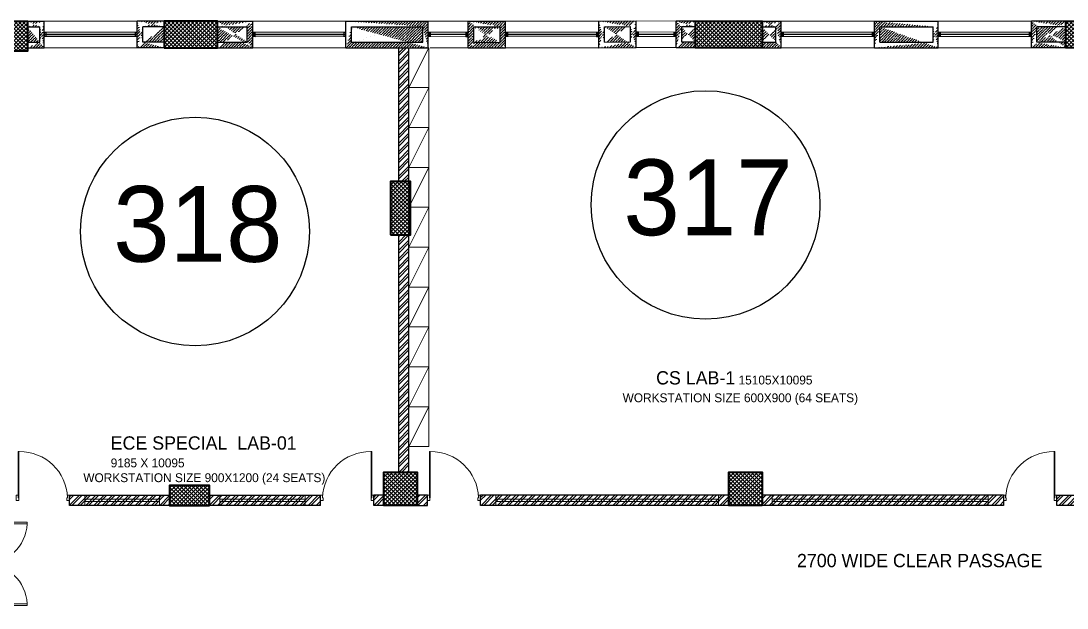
# Model space of a CAD drawing. Header units: millimetres. Extents: x 8275 to 147087, y -297470 to -191881.
# Drawn here: x 25121 to 48699, y -279341 to -266092 of the extents above; entities that cross this region are included whole.
import ezdxf

# ---------------------------------------------------------------- set-up
doc = ezdxf.new("R2010")
doc.units = ezdxf.units.MM
doc.header["$LTSCALE"] = 250
doc.header["$MEASUREMENT"] = 0
for name, color, linetype, lineweight in [('col', 6, 'Continuous', 40), ('door', 35, 'Continuous', 13), ('ele', 51, 'Continuous', 18), ('furniture', 5, 'Continuous', 15), ('hatch', 9, 'Continuous', 0), ('text', 7, 'Continuous', 9), ('wall', 1, 'Continuous', 30), ('win', 4, 'Continuous', 20)]:
    doc.layers.add(name, color=color, linetype=linetype, lineweight=lineweight)
doc.layers.add('FUR', color=140, linetype='Continuous')
doc.styles.get("Standard").update_dxf_attribs({"font": 'GOTHIC.TTF', "height": 100})
pattern_1 = [(45, (-6686.724433918018, -319015.2778811397), (-92.80776503073436, 92.80776503073437), []), (45, (-6624.852590668015, -319015.2778811397), (-92.80776503073436, 92.80776503073437), [])]
pattern_2 = [(45, (-6686.724433918018, -319015.2778811397), (23.20194125768359, 85.07378461150648), [109.375, -21.875, 0, -21.875])]

# ---------------------------------------------------------------- blocks, each defined once
blk = doc.blocks.new('A$C75BC0A19')
at = {"layer": 'hatch'}
h = blk.add_hatch(dxfattribs=at)
h.set_pattern_fill('ANSI37', color=256, scale=500)
h.set_pattern_definition([(45, (2.318993210792542e-07, -0.04759421231574379), (-44.19417382415921, 44.19417382415922), []), (135, (2.318993210792542e-07, -0.04759421231574379), (-44.19417382415922, -44.19417382415921), [])])
h.paths.add_polyline_path([(-113274.630140014, 28603.71899769948), (-114324.6472064941, 28603.70292898434), (-114324.6813413664, 29283.70093272013), (-113274.6642748509, 29283.71700143992)])
h = blk.add_hatch(dxfattribs=at)
h.set_pattern_fill('ANSI37', color=256, scale=500)
h.set_pattern_definition([(45, (0.05837483843788505, -1.157706077312469), (-44.19417382415921, 44.19417382415922), []), (135, (0.05837483843788505, -1.157706077312469), (-44.19417382415922, -44.19417382415921), [])])
h.paths.add_polyline_path([(-108997.4217579369, 29283.87105096924), (-110197.4217571812, 29283.83009055292), (-110197.4012332996, 28682.55085894385), (-108997.4012341029, 28682.5918193902)])
h = blk.add_hatch(dxfattribs=at)
h.set_pattern_fill('ANSI37', color=256, scale=500)
h.set_pattern_definition([(45, (0, 0), (-44.19417382415921, 44.19417382415922), []), (135, (0, 0), (-44.19417382415922, -44.19417382415921), [])])
h.paths.add_polyline_path([(-98222.40073249489, 28683.80072571011), (-96722.40073249489, 28683.80072571011), (-96722.40073249489, 29283.80072571011), (-98222.40073249489, 29283.80072571011)])
h = blk.add_hatch(dxfattribs=at)
h.set_pattern_fill('ANSI37', color=256, scale=500)
h.set_pattern_definition([(45, (-9.066518396139145e-05, -0.05359116493491456), (-44.19417382415921, 44.19417382415922), []), (135, (-9.066518396139145e-05, -0.05359116493491456), (-44.19417382415922, -44.19417382415921), [])])
h.paths.add_polyline_path([(-89877.28337581549, 28683.74713454518), (-88377.28337581549, 28683.74713454518), (-88377.28337581549, 29283.74713454518), (-89877.28337581549, 29283.74713454518)])
h = blk.add_hatch(dxfattribs=at)
h.set_pattern_fill('ANSI37', color=256, scale=500, style=0)
h.set_pattern_definition([(45, (-3136931.023972672, 112322.3043739449), (-44.19417382415921, 44.19417382415922), []), (135, (-3136931.023972672, 112322.3043739449), (-44.19417382415922, -44.19417382415921), [])])
h.paths.add_polyline_path([(-105094.8164028157, 24462.18165535852), (-104644.8164028157, 24462.18165535852), (-104644.8164028157, 25662.18165535852), (-105094.8164028157, 25662.18165535852)])
h = blk.add_hatch(dxfattribs=at)
h.set_pattern_fill('ANSI37', color=256, scale=500, style=0)
h.set_pattern_definition([(45, (-3145679.589665155, 88913.3206636669), (-44.19417382415921, 44.19417382415922), []), (135, (-3145679.589665155, 88913.3206636669), (-44.19417382415922, -44.19417382415921), [])])
h.paths.add_polyline_path([(-104494.8164028157, 18358.78556024548), (-105243.3759768684, 18358.78556024548), (-105243.3759768684, 19108.78556024548), (-104494.8164028157, 19108.78556024548)])
h = blk.add_hatch(dxfattribs=at)
h.set_pattern_fill('ANSI37', color=256, scale=500, style=0)
h.set_pattern_definition([(45, (-3137807.030936655, 88913.3206636669), (-44.19417382415921, 44.19417382415922), []), (135, (-3137807.030936655, 88913.3206636669), (-44.19417382415922, -44.19417382415921), [])])
h.paths.add_polyline_path([(-96722.25767431594, 18358.78556024548), (-97470.81724836864, 18358.78556024548), (-97470.81724836864, 19108.78556024548), (-96722.25767431594, 19108.78556024548)])
h = blk.add_hatch(dxfattribs=at)
h.set_pattern_fill('ANSI37', color=256, scale=500, angle=90, style=0)
h.set_pattern_definition([(135, (-196732.5170466225, -3013477.413529324), (-44.19417382415922, -44.19417382415921), []), (225, (-196732.5170466225, -3013477.413529324), (44.19417382415921, -44.19417382415922), [])])
h.paths.add_polyline_path([(-109172.3943280359, 18358.79404053264), (-109172.3943280359, 18808.79404053264), (-110072.3943280359, 18808.79404053264), (-110072.3943280359, 18358.79404053264)])
at = {"layer": 'col'}
for points, elevation in [([(-114324.6642737337, 29283.70193025039), (-113274.6642746553, 29283.70856451173), (-113274.6301410082, 28603.71899710875), (-114324.6642743652, 28603.70193025039)], -7.511825446568764), ([(-110197.4012768101, 28683.83009203372), (-108997.4012775482, 28683.87105247448), (-108997.4217577726, 29283.87105210777), (-110197.4217570494, 29283.83009169123)], 16013.17751590992), ([(-98222.40073249489, 29283.80072571011), (-96722.40073249489, 29283.80072571011), (-96722.40073249489, 28683.80072571011), (-98222.40073249489, 28683.80072571011)], -7.511825446572402), ([(-89877.28337581549, 29284.03198403359), (-88377.28337581549, 29284.03198403359), (-88377.28337581549, 28684.03198403359), (-89877.28337581549, 28684.03198403359)], 16013.17751590992), ([(-104494.8164028157, 18358.78556024548), (-105243.3759768684, 18358.78556024548), (-105243.3759768684, 19108.78556024548), (-104494.8164028157, 19108.78556024548)], 16884.78621000976)]:
    blk.add_lwpolyline(points, close=True, dxfattribs=dict(at, elevation=elevation))
for points in [[(-105094.8164028157, 24462.18165535852), (-104644.8164028157, 24462.18165535852), (-104644.8164028157, 25662.18165535852), (-105094.8164028157, 25662.18165535852)], [(-96722.25767431594, 18358.78556024548), (-97470.81724836864, 18358.78556024548), (-97470.81724836864, 19108.78556024548), (-96722.25767431594, 19108.78556024548)], [(-109172.3943280359, 18358.79404053264), (-109172.3943280359, 18808.79404053264), (-110072.3943280359, 18808.79404053264), (-110072.3943280359, 18358.79404053264)]]:
    blk.add_lwpolyline(points, close=True, dxfattribs=at)
blk = doc.blocks.new('A$C28F52225')
for points in [[(100.0000000004657, 49.99999999813735), (60, 49.99999999906868), (60.00000001909211, 990), (100.0000000190921, 989.9999999981374)], [(1900, 49.99999999813735), (1940, 49.99999999906868), (1939.999999981374, 990), (1899.999999981374, 989.9999999990687)], [(75, -50.00000000093132), (0, -50), (0, 50), (60, 49.99999999906868), (60.00000000046566, 9.999999999068677), (75, 9.999999999068677)], [(1925, -50.00000000093132), (2000, -50), (2000, 50), (1940, 49.99999999906868), (1939.999999999534, 10), (1924.999999999534, 9.999999999068677)]]:
    blk.add_lwpolyline(points, close=True)
for centre, start, end in [((60, 50.00000002607703), 0, 87.5611453071941), ((1940, 50.00000002607703), 92.43885469280592, 180)]:
    blk.add_arc(centre, 939.9999999998557, start, end)
blk = doc.blocks.new('D1-1000')
for p, q in [((-950.7042253683321, 1.164153e-10), (-1000.000000011641, 1.164153e-10)), ((-1000.000000011641, 1.164153e-10), (-1000.000000012107, -102.0000000030268)), ((-950.7042253678663, -52.70422535983379), (-950.7042253683321, 1.164153e-10)), ((-49.2957746433094, 0), (0, 0)), ((-49.29577464377508, -52.7042253599502), (-49.2957746433094, 0)), ((0, 0), (4.656613e-10, -102.0000000031432)), ((-1000.000000011176, -102.0000000030268), (-962.5352112823165, -102.0000000030268)), ((-962.5352112823165, -52.70422535983379), (-950.7042253678663, -52.70422535983379)), ((-962.5352112823165, -102.0000000030268), (-962.5352112823165, -52.70422535983379)), ((-50.59670324577019, -52.7042253599502), (-50.59670324577019, -923.204246989684)), ((-37.46478872932494, -52.7042253599502), (-49.29577464377508, -52.7042253599502)), ((-37.46478872885929, -923.204246989684), (-37.46478872885929, -52.7042253599502)), ((-37.46478872932494, -102.0000000031432), (-37.46478872932494, -52.7042253599502)), ((-4.656613e-10, -102.0000000031432), (-37.46478872932494, -102.0000000031432)), ((-54.97400808287784, -923.204246989684), (-37.46478872885929, -923.204246989684))]:
    blk.add_line(p, q)
blk.add_ellipse((-39.72230880195275, 2.195898896548897), major_axis=(646.3662074578173, 674.7231903816781), ratio=0.9774352853459952, start_param=2.382767455577225, end_param=3.900417879911388)
blk = doc.blocks.new('storage')
at = {"layer": 'furniture', "linetype": 'ByBlock', "ltscale": 100}
blk.add_line((0, 450), (900, 0), dxfattribs=at)
blk.add_lwpolyline([(0, 0), (900, 0), (900, 450), (0, 450)], close=True, dxfattribs=at)

msp = doc.modelspace()

# ---------------------------------------------------------------- hatches: boundary and pattern name
at = {"layer": 'hatch'}
h = msp.add_hatch(dxfattribs=at)
h.set_pattern_fill('ANSI36', color=256, scale=350, style=0)
h.set_pattern_definition(pattern_2)
edge = h.paths.add_edge_path()
edge.add_line((25271.41631817678, -266223.097807062), (25271.41684532585, -266098.0964082544))
edge.add_line((25271.43347536679, -266572.9824065475), (25271.43785269465, -266697.9810071487))
edge.add_line((25271.41631817678, -266572.754030106), (25545.02491509588, -266572.7878746471))
edge.add_line((25271.42342999624, -266697.7558990616), (25642.74933507945, -266697.7922699495))
edge.add_line((25271.41261712136, -266222.5902115687), (25545.02491509402, -266222.6240561708))
edge.add_line((25271.40551844472, -266097.8193296903), (25642.74933507945, -266097.6284514732))
edge.add_line((25545.02491509588, -266572.7999841616), (25545.02491509402, -266222.6361656854))
edge.add_line((25642.74933508132, -266697.7999841607), (25642.74933507945, -266097.6361656854))
h = msp.add_hatch(dxfattribs=at)
h.set_pattern_fill('ANSI36', color=256, scale=350, style=0)
h.set_pattern_definition(pattern_2)
edge = h.paths.add_edge_path()
edge.add_line((28348.63351201126, -266223.097807062), (28348.63403916033, -266098.0964082544))
edge.add_line((28348.65066920128, -266572.9824065475), (28348.65504652914, -266697.9810071487))
edge.add_line((28348.63351201126, -266572.754030106), (27867.74933507759, -266572.7878746471))
edge.add_line((28348.6264001918, -266697.7558990616), (27742.74933507945, -266697.7922699495))
edge.add_line((28348.63721306669, -266222.5902115687), (27867.74933507945, -266222.6240561708))
edge.add_line((28348.64431174332, -266097.8193296903), (27742.74933507945, -266097.6284514732))
edge.add_line((27867.74933507759, -266572.7999841616), (27867.74933507945, -266222.6361656854))
edge.add_line((27742.74933507759, -266697.7999841607), (27742.74933507945, -266097.6361656854))
h = msp.add_hatch(dxfattribs=at)
h.set_pattern_fill('ANSI36', color=256, scale=350, style=0)
h.set_pattern_definition(pattern_2)
edge = h.paths.add_edge_path()
edge.add_line((29548.60050362209, -266223.0633796336), (29548.60103077115, -266098.061980826))
edge.add_line((29548.6176608121, -266572.9479791191), (29548.62203813996, -266697.9465797204))
edge.add_line((29548.60050362209, -266572.7196026776), (30222.77787337452, -266572.8223020751))
edge.add_line((29548.64803596633, -266097.6508462987), (30347.77787337359, -266097.7116555014))
edge.add_line((29548.60761544155, -266697.7214716332), (30347.77787337359, -266697.8266973778))
edge.add_line((29548.59680256667, -266222.596846528), (30222.77787337266, -266222.711655501))
edge.add_line((30222.77787337406, -266572.834411588), (30222.77787337219, -266222.7116554994))
edge.add_line((30347.77787337499, -266697.8344115883), (30347.77787337312, -266097.7116555006))
h = msp.add_hatch(dxfattribs=at)
h.set_pattern_fill('ANSI36', color=256, scale=350, style=0)
h.set_pattern_definition(pattern_2)
edge = h.paths.add_edge_path()
edge.add_line((34176.41056616651, -266572.9201700686), (34176.41056616465, -266222.7285598501))
edge.add_line((34301.41056616651, -266697.9201700677), (34301.41056616278, -266097.79741398))
edge.add_line((32572.20245674625, -266572.8344115893), (32572.20245674625, -266222.7116555004))
edge.add_line((32447.20245674625, -266697.8344115891), (32447.20245674625, -266097.7116555005))
edge.add_line((32572.20245674625, -266572.8344115893), (34176.41056616651, -266572.9201700686))
edge.add_line((32447.20245674625, -266697.834411589), (34301.4139795308, -266697.5801611362))
edge.add_line((32572.20245674625, -266222.7116555004), (34176.41056616465, -266222.79741398))
edge.add_line((32447.20245674625, -266097.7116555004), (34301.41056616465, -266097.8018092824))
h = msp.add_hatch(dxfattribs=at)
h.set_pattern_fill('ANSI36', color=256, scale=350, style=0)
h.set_pattern_definition(pattern_2)
edge = h.paths.add_edge_path()
edge.add_line((36044.28177379677, -266697.5906673617), (36044.28177379305, -266097.4679112741))
edge.add_line((35328.47824672284, -266577.9995303975), (35919.28177379491, -266572.5906673627))
edge.add_line((35328.47824672284, -266577.9995303975), (35328.47824672284, -266227.807920179))
edge.add_line((35919.28177379491, -266572.5906673627), (35919.28177379491, -266222.3990571442))
edge.add_line((35203.47824672284, -266702.9306762676), (36044.28177379491, -266697.5262085352))
edge.add_line((35328.47824672284, -266227.807920179), (35919.28177379491, -266222.3990571442))
edge.add_line((35201.41056616278, -266097.7974139744), (36044.28177379491, -266097.4034524466))
edge.add_line((35201.41056616651, -266697.9201700621), (35201.41056616278, -266097.7974139744))
h = msp.add_hatch(dxfattribs=at)
h.set_pattern_fill('ANSI36', color=256, scale=350, style=0)
h.set_pattern_definition(pattern_2)
edge = h.paths.add_edge_path()
edge.add_line((38861.59404053213, -266567.2508020574), (38861.59404053213, -266217.059191839))
edge.add_line((38986.59404053213, -266692.2508020565), (38986.59404053027, -266092.1280459688))
edge.add_line((38270.79051346006, -266572.5908109626), (38270.79051346006, -266222.4680548738))
edge.add_line((38145.79051346006, -266697.5908109624), (38145.79051346006, -266097.4680548738))
edge.add_line((38270.79051346006, -266572.5908109626), (38861.59404053213, -266567.1819479276))
edge.add_line((38145.79051346006, -266697.5908109624), (38986.59404053213, -266692.18634323))
edge.add_line((38270.79051346006, -266222.4680548738), (38861.59404053213, -266217.059191839))
edge.add_line((38145.79051346006, -266097.4680548738), (38986.59404053213, -266092.0635871413))
h = msp.add_hatch(dxfattribs=at)
h.set_pattern_fill('ANSI36', color=256, scale=350, style=0)
h.set_pattern_definition(pattern_2)
edge = h.paths.add_edge_path()
edge.add_line((40323.64858038584, -266223.4550426053), (40323.6491075349, -266098.4536437977))
edge.add_line((40323.66573757585, -266573.3396420908), (40323.67011490371, -266698.3382426921))
edge.add_line((40013.83391542966, -266572.7457122111), (40013.83391542966, -266222.4331697907))
edge.add_line((39888.83391542779, -266697.7457122102), (39888.83391542966, -266097.4331697907))
edge.add_line((40323.64858038584, -266573.1112656493), (40013.83391542966, -266572.7457122111))
edge.add_line((40323.64910753863, -266698.1098668417), (39888.83391542966, -266697.7457122111))
edge.add_line((40323.64858038584, -266222.7987232289), (40013.83391542966, -266222.4331697907))
edge.add_line((40323.6491075349, -266097.7973244212), (39888.83391542966, -266097.4331697907))
h = msp.add_hatch(dxfattribs=at)
h.set_pattern_fill('ANSI36', color=256, scale=350, style=0)
h.set_pattern_definition(pattern_2)
edge = h.paths.add_edge_path()
edge.add_line((41823.68954082252, -266223.4550426053), (41823.69006797159, -266098.4536437977))
edge.add_line((41823.70669801254, -266573.3396420908), (41823.7110753404, -266698.3382426921))
edge.add_line((42133.50420577871, -266572.7457122111), (42133.50420577871, -266222.4331697907))
edge.add_line((42258.50420578057, -266697.7457122102), (42258.50420577871, -266097.4331697907))
edge.add_line((41823.68954082252, -266573.1112656493), (42133.50420577871, -266572.7457122111))
edge.add_line((41823.68901366973, -266698.1098668417), (42258.50420577871, -266697.7457122111))
edge.add_line((41823.68954082252, -266222.7987232289), (42133.50420577871, -266222.4331697907))
edge.add_line((41823.68901367346, -266097.7973244212), (42258.50420577871, -266097.4331697907))
h = msp.add_hatch(dxfattribs=at)
h.set_pattern_fill('ANSI36', color=256, scale=350, style=0)
h.set_pattern_definition(pattern_2)
edge = h.paths.add_edge_path()
edge.add_line((44481.25531798834, -266573.0759770996), (44481.25531798834, -266222.6989758514))
edge.add_line((44356.25531798834, -266697.7740845055), (44356.25531798834, -266097.6989758514))
edge.add_line((44481.25531798834, -266573.0759770996), (45678.35917956615, -266573.0928814413))
edge.add_line((44356.25531798834, -266697.7740845055), (45795.98623864166, -266697.8024567999))
edge.add_line((44481.25531798834, -266222.7634346791), (45678.35917956429, -266222.7803390209))
edge.add_line((44356.25531798834, -266097.7634346789), (45795.98623864166, -266097.7634346789))
edge.add_line((45678.35917956429, -266573.1049909559), (45678.35917956242, -266222.7924485352))
edge.add_line((45795.98623864213, -266697.8024567999), (45795.9862386412, -266097.7889487985))
h = msp.add_hatch(dxfattribs=at)
h.set_pattern_fill('ANSI36', color=256, scale=350, style=0)
h.set_pattern_definition(pattern_2)
edge = h.paths.add_edge_path()
edge.add_line((48668.78598079877, -266223.1476325635), (48668.78650794784, -266098.1462337559))
edge.add_line((48668.80313798878, -266573.032232049), (48668.80751531664, -266698.0308326503))
edge.add_line((48018.85637934553, -266572.7457122111), (48018.85637934553, -266222.4331697907))
edge.add_line((48668.78598079877, -266572.8038556075), (48018.85637934553, -266572.7457122111))
edge.add_line((48668.78598079877, -266222.4913131871), (48018.85637934553, -266222.4331697907))
edge.add_line((47893.85637934553, -266697.7457122102), (47893.85637934739, -266097.4331697907))
edge.add_line((48668.7865079497, -266697.8024567999), (47893.85637934739, -266697.7457122111))
edge.add_line((48668.78650794784, -266097.4899143794), (47893.85637934739, -266097.4331697907))
h = msp.add_hatch(dxfattribs=at)
h.set_pattern_fill('ANSI32', color=256, scale=350, style=0)
h.set_pattern_definition(pattern_1)
h.paths.add_polyline_path([(33636.41056616185, -269719.3402430479), (33866.41056616232, -269719.3402430479), (33866.41056616278, -266697.7740845055), (33636.41056616185, -266697.7740845055)])
h = msp.add_hatch(dxfattribs=at)
h.set_pattern_fill('ANSI32', color=256, scale=350, style=0)
h.set_pattern_definition(pattern_1)
h.paths.add_polyline_path([(33866.41056616139, -270919.3402430479), (33636.41056616092, -270919.3402430479), (33636.41056616185, -276272.7899284194), (33866.41056616185, -276272.7899284194)])
h = msp.add_hatch(dxfattribs=at)
h.set_pattern_fill('ANSI32', color=256, scale=350, style=0)
h.set_pattern_definition(pattern_1)
h.paths.add_polyline_path([(26216.4110938455, -276792.7814481303), (26216.41109384689, -277022.7810999591), (28622.58086538455, -277022.7810999582), (28622.58086538455, -277022.7278578738), (28473.67546570254, -277022.7278578738), (28473.67546570254, -276792.7814481295)])
h = msp.add_hatch(dxfattribs=at)
h.set_pattern_fill('ANSI32', color=256, scale=350, style=0)
h.set_pattern_definition(pattern_1)
h.paths.add_polyline_path([(31872.69381686905, -277022.7814481304), (31872.69381687092, -276792.7814481304), (29372.58086601598, -276792.7814481304), (29372.58086601598, -277022.7814481304)])
h = msp.add_hatch(dxfattribs=at)
h.set_pattern_fill('ANSI32', color=256, scale=350, style=0)
h.set_pattern_definition(pattern_1)
h.paths.add_polyline_path([(33072.69381686952, -276792.7772089166), (33302.69381687045, -276792.7814490472), (33302.69381687045, -277022.7899293324), (33072.69381686952, -277022.7856892019)])
h = msp.add_hatch(dxfattribs=at)
h.set_pattern_fill('ANSI32', color=256, scale=350, style=0)
h.set_pattern_definition(pattern_1)
h.paths.add_polyline_path([(34051.25339092314, -277022.7899293324), (34281.25339094177, -277022.7899293305), (34281.25339094177, -276792.7814490462), (34051.25339092314, -276792.7814490481)])
h = msp.add_hatch(dxfattribs=at)
h.set_pattern_fill('ANSI32', color=256, scale=350, style=0)
h.set_pattern_definition(pattern_1)
h.paths.add_polyline_path([(41267.60860069795, -277022.7363381609), (41075.25254537025, -277022.7363381609), (41075.25254537025, -276792.7814481294), (35481.25339093991, -276792.7814481294), (35481.25339094084, -277022.7811002451), (41267.60860069748, -277022.7811002451)])
h = msp.add_hatch(dxfattribs=at)
h.set_pattern_fill('ANSI32', color=256, scale=350, style=0)
h.set_pattern_definition(pattern_1)
h.paths.add_polyline_path([(41823.81211942248, -276792.7814481294), (41823.81211942341, -277022.783349418), (47268.99733791128, -277022.783349418), (47268.99733791128, -276792.7814481294)])
h.paths.add_polyline_path([(41823.81211942341, -277022.783349418), (41823.81211942341, -277022.7363381609), (41523.69444262609, -277022.7363380563), (41523.69444262562, -277022.783349418)])
at = {"layer": 'hatch', "linetype": 'ByBlock', "ltscale": 100}
h = msp.add_hatch(dxfattribs=at)
h.set_pattern_fill('ANSI32', color=256, scale=350, style=0)
h.set_pattern_definition([(45, (335817.0448665004, -553990.7671848835), (-92.80776503073436, 92.80776503073437), []), (45, (335878.9167097504, -553990.7671848835), (-92.80776503073436, 92.80776503073437), [])])
h.paths.add_polyline_path([(48468.99733791128, -276792.7814481294), (48970.25254537165, -276792.7814481294), (48970.25254537165, -277022.7363381609), (48468.99733791128, -277022.7363381609)])

# ---------------------------------------------------------------- linework, layer by layer
at = {"layer": 'ele'}
for p, q in [((25642.74933507945, -266097.6284514732, -11300.6378476528), (27742.74933507945, -266097.6361656854, -11300.6378476528)), ((30347.81829389837, -266097.7560720433, -11300.6378476528), (32447.20245674625, -266097.732955165, -11300.6378476528)), ((35201.41056616278, -266097.7974139744, -11300.6378476528), (34301.41056616278, -266097.4787047122, -11300.6378476528)), ((38145.7905134582, -266097.8080638062, -11300.6378476528), (36044.28177379305, -266097.4679112741, -11300.6378476528)), ((38986.59404053213, -266092.063587136, -11300.6378476528), (40323.67247397499, -266097.4893545195, -11300.6378476528)), ((42258.50420578057, -266097.7747638678, -11300.6378476528), (44356.25531798834, -266097.6989758514, -11300.6378476528)), ((45795.98623864166, -266097.7634346789, -11300.6378476528), (47893.89073246578, -266097.7744334823, -11300.6378476528)), ((27742.74933507945, -266697.7922699495, -11300.6378476528), (25642.74933508132, -266697.7999841607, -11300.6378476528)), ((30347.77787337545, -266697.834411589, -11300.6378476528), (32447.20245674625, -266697.834411589, -11300.6378476528)), ((35203.47824672284, -266702.9306762676, -11300.6378476528), (34347.33078917116, -266697.5738649993, -11300.6378476528)), ((36044.28177379677, -266697.5906673617, -11300.6378476528), (38145.79051346006, -266697.5908109624, -11300.6378476528)), ((38986.59404053213, -266692.18634323, -11300.6378476528), (39888.83391542733, -266692.18634323, -11300.6378476528)), ((42258.50420577871, -266697.7457122111, -11300.6378476528), (44356.25531798834, -266697.7740845055, -11300.6378476528)), ((47893.85637934553, -266697.7457122102, -11300.6378476528), (45795.9862386426, -266697.7457122135, -11300.6378476528)), ((26561.41109384736, -277022.7835575633, -11300.6378476528), (26561.4110938455, -276792.7814490444, -11300.6378476528)), ((28243.67546570301, -277022.7814481294, -11300.6378476528), (28243.67546570301, -276797.7278578738, -11300.6378476528)), ((29603.67546570208, -277022.7814481294, -11300.6378476528), (29603.67546570208, -276792.7816853001, -11300.6378476528)), ((31527.69381686859, -277022.7835575633, -11300.6378476528), (31527.69381687045, -276792.7814490444, -11300.6378476528)), ((35826.2533909413, -277022.7814490406, -11300.6378476528), (35826.25339093944, -276792.7814490444, -11300.6378476528)), ((40845.25254537025, -277022.7363381609, -11300.6378476528), (40845.25254537025, -276792.738192917, -11300.6378476528)), ((42053.81211942295, -277022.7814481294, -11300.6378476528), (42053.81211942248, -276792.7814481294, -11300.6378476528)), ((46923.99733791128, -276792.783349418, -11300.6378476528), (46923.99733791128, -277022.783349418, -11300.6378476528)), ((26561.4110938455, -276882.7814489055, -11300.6378476528), (28243.67546570301, -276882.7814482236, -11300.6378476528)), ((28243.67546570254, -276932.7814482227, -11300.6378476528), (26561.41109384596, -276932.7814489045, -11300.6378476528)), ((29603.67546570208, -276882.7816853001, -11300.6378476528), (31527.69381686999, -276882.7832664772, -11300.6378476528)), ((31527.69381686999, -276932.783266477, -11300.6378476528), (29603.67546570161, -276932.7816852992, -11300.6378476528)), ((40845.25254537025, -276882.7381929199, -11300.6378476528), (35826.25339094037, -276882.778666916, -11300.6378476528)), ((40845.25254537025, -276932.7381929141, -11300.6378476528), (35826.25339094084, -276932.7786669101, -11300.6378476528)), ((46923.99733791128, -276882.7814481294, -11300.6378476528), (42053.81211942295, -276882.7814481294, -11300.6378476528)), ((46923.99733791128, -276932.7814481294, -11300.6378476528), (42053.81211942295, -276932.7814481294, -11300.6378476528))]:
    msp.add_line(p, q, dxfattribs=at)
at = {"layer": 'FUR', "linetype": 'ByBlock', "ltscale": 100}
for centre in [(40551.84497146087, -270245.0515731081, 122661.2263082968), (29045.95037281339, -270844.5436378764, 122661.2263082968)]:
    msp.add_circle(centre, 2578.425584394703, dxfattribs=at)
at = {"layer": 'wall'}
for p, q in [((25271.40551844472, -266097.8193296903, -11300.6378476528), (25642.74933507945, -266097.6284514732, -11300.6378476528)), ((25642.74933508132, -266697.7999841607, -11300.6378476528), (25642.74933507945, -266097.6361656854, -11300.6378476528)), ((28348.64431174332, -266097.8193296903, -11300.6378476528), (27742.74933507945, -266097.6284514732, -11300.6378476528)), ((27742.74933507759, -266697.7999841607, -11300.6378476528), (27742.74933507945, -266097.6361656854, -11300.6378476528)), ((29548.64803596633, -266097.6508462987, -11300.6378476528), (30347.81829389837, -266097.7560720433, -11300.6378476528)), ((30347.77787337545, -266697.834411589, -11300.6378476528), (30347.77787337359, -266097.7116555013, -11300.6378476528)), ((32447.20245674625, -266097.7116555004, -11300.6378476528), (34301.41056616465, -266097.8018092824, -11300.6378476528)), ((32447.20245674625, -266697.834411589, -11300.6378476528), (32447.20245674625, -266097.7116555004, -11300.6378476528)), ((34301.41056616651, -266697.9201700677, -11300.6378476528), (34301.41056616278, -266097.79741398, -11300.6378476528)), ((35201.41056616278, -266097.7974139744, -11300.6378476528), (36044.28177379491, -266097.4034524466, -11300.6378476528)), ((35201.41056616651, -266697.9201700621, -11300.6378476528), (35201.41056616278, -266097.7974139744, -11300.6378476528)), ((36044.28177379677, -266697.5906673617, -11300.6378476528), (36044.28177379305, -266097.4679112741, -11300.6378476528)), ((38145.79051346006, -266097.4680548738, -11300.6378476528), (38986.59404053213, -266092.0635871413, -11300.6378476528)), ((38145.79051346006, -266697.5908109624, -11300.6378476528), (38145.79051346006, -266097.4680548738, -11300.6378476528)), ((38986.59404053213, -266692.2508020565, -11300.6378476528), (38986.59404053027, -266092.1280459688, -11300.6378476528)), ((40323.6491075349, -266097.7973244212, -11300.6378476528), (39888.83391542966, -266097.4331697907, -11300.6378476528)), ((39888.83391542779, -266697.7457122102, -11300.6378476528), (39888.83391542966, -266097.4331697907, -11300.6378476528)), ((41823.68901367346, -266097.7973244212, -11300.6378476528), (42258.50420577871, -266097.4331697907, -11300.6378476528)), ((42258.50420578057, -266697.7457122102, -11300.6378476528), (42258.50420577871, -266097.4331697907, -11300.6378476528)), ((44356.25531798834, -266697.7740845055, -11300.6378476528), (44356.25531798834, -266097.6989758514, -11300.6378476528)), ((44356.25531798834, -266097.7634346789, -11300.6378476528), (45795.98623864166, -266097.7634346789, -11300.6378476528)), ((45795.98623864213, -266697.8024567999, -11300.6378476528), (45795.9862386412, -266097.7889487984, -11300.6378476528)), ((48668.78650794784, -266097.4899143794, -11300.6378476528), (47893.85637934739, -266097.4331697907, -11300.6378476528)), ((47893.85637934553, -266697.7457122102, -11300.6378476528), (47893.85637934739, -266097.4331697907, -11300.6378476528)), ((25271.41261712136, -266222.5902115687, -11300.6378476528), (25545.02491509402, -266222.6240561708, -11300.6378476528)), ((25545.02491509588, -266572.7999841616, -11300.6378476528), (25545.02491509402, -266222.6361656854, -11300.6378476528)), ((28348.63721306669, -266222.5902115687, -11300.6378476528), (27867.74933507945, -266222.6240561708, -11300.6378476528)), ((27867.74933507759, -266572.7999841616, -11300.6378476528), (27867.74933507945, -266222.6361656854, -11300.6378476528)), ((29548.59680256667, -266222.596846528, -11300.6378476528), (30222.77787337266, -266222.6995459865, -11300.6378476528)), ((30222.77787337452, -266572.8344115897, -11300.6378476528), (30222.77787337266, -266222.711655501, -11300.6378476528)), ((32572.20245674625, -266222.7116555004, -11300.6378476528), (34176.41056616465, -266222.79741398, -11300.6378476528)), ((32572.20245674625, -266572.8344115893, -11300.6378476528), (32572.20245674625, -266222.7116555004, -11300.6378476528)), ((34176.41056616651, -266572.9201700686, -11300.6378476528), (34176.41056616465, -266222.7285598501, -11300.6378476528)), ((35328.47824672284, -266227.807920179, -11300.6378476528), (35919.28177379491, -266222.3990571442, -11300.6378476528)), ((35328.47824672284, -266577.9995303975, -11300.6378476528), (35328.47824672284, -266227.807920179, -11300.6378476528)), ((35919.28177379491, -266572.5906673627, -11300.6378476528), (35919.28177379491, -266222.3990571442, -11300.6378476528)), ((38270.79051346006, -266222.4680548738, -11300.6378476528), (38861.59404053213, -266217.059191839, -11300.6378476528)), ((38270.79051346006, -266572.5908109626, -11300.6378476528), (38270.79051346006, -266222.4680548738, -11300.6378476528)), ((38861.59404053213, -266567.2508020574, -11300.6378476528), (38861.59404053213, -266217.059191839, -11300.6378476528)), ((40323.64858038584, -266222.7987232289, -11300.6378476528), (40013.83391542966, -266222.4331697907, -11300.6378476528)), ((40013.83391542966, -266572.7457122111, -11300.6378476528), (40013.83391542966, -266222.4331697907, -11300.6378476528)), ((41823.68954082252, -266222.7987232289, -11300.6378476528), (42133.50420577871, -266222.4331697907, -11300.6378476528)), ((42133.50420577871, -266572.7457122111, -11300.6378476528), (42133.50420577871, -266222.4331697907, -11300.6378476528)), ((44481.25531798834, -266573.0759770996, -11300.6378476528), (44481.25531798834, -266222.6989758514, -11300.6378476528)), ((44481.25531798834, -266222.7634346791, -11300.6378476528), (45678.35917956429, -266222.7803390209, -11300.6378476528)), ((45678.35917956429, -266573.1049909559, -11300.6378476528), (45678.35917956242, -266222.7924485352, -11300.6378476528)), ((48668.78598079877, -266222.4913131871, -11300.6378476528), (48018.85637934553, -266222.4331697907, -11300.6378476528)), ((48018.85637934553, -266572.7457122111, -11300.6378476528), (48018.85637934553, -266222.4331697907, -11300.6378476528)), ((25271.41631817678, -266572.754030106, -11300.6378476528), (25545.02491509588, -266572.7878746471, -11300.6378476528)), ((28348.63351201126, -266572.754030106, -11300.6378476528), (27867.74933507759, -266572.7878746471, -11300.6378476528)), ((29548.60050362209, -266572.7196026776, -11300.6378476528), (30222.77787337452, -266572.8223020751, -11300.6378476528)), ((32572.20245674625, -266572.8344115893, -11300.6378476528), (34176.41056616651, -266572.9201700686, -11300.6378476528)), ((35328.47824672284, -266577.9995303975, -11300.6378476528), (35919.28177379491, -266572.5906673627, -11300.6378476528)), ((38270.79051346006, -266572.5908109626, -11300.6378476528), (38861.59404053213, -266567.1819479276, -11300.6378476528)), ((40323.64858038584, -266573.1112656493, -11300.6378476528), (40013.83391542966, -266572.7457122111, -11300.6378476528)), ((41823.68954082252, -266573.1112656493, -11300.6378476528), (42133.50420577871, -266572.7457122111, -11300.6378476528)), ((44481.25531798834, -266573.0759770996, -11300.6378476528), (45678.35917956615, -266573.0928814413, -11300.6378476528)), ((48668.78598079877, -266572.8038556075, -11300.6378476528), (48018.85637934553, -266572.7457122111, -11300.6378476528)), ((25271.42342999624, -266697.7558990616, -11300.6378476528), (25642.74933507945, -266697.7922699495, -11300.6378476528)), ((28348.6264001918, -266697.7558990616, -11300.6378476528), (27742.74933507945, -266697.7922699495, -11300.6378476528)), ((29548.60761544155, -266697.7214716332, -11300.6378476528), (30347.77787337359, -266697.8266973778, -11300.6378476528)), ((32447.20245674625, -266697.834411589, -11300.6378476528), (34301.4139795308, -266697.5801611362, -11300.6378476528)), ((33636.41056616185, -269719.3402430479, -11300.6378476528), (33636.41056616185, -266698.0250363032, -11300.6378476528)), ((33866.41056616185, -269719.3358018071, -11300.6378476528), (33866.41056616278, -266698.0250363032, -11300.6378476528)), ((35203.47824672284, -266702.9306762676, -11300.6378476528), (36044.28177379491, -266697.5262085352, -11300.6378476528)), ((38145.79051346006, -266697.5908109624, -11300.6378476528), (38986.59404053213, -266692.18634323, -11300.6378476528)), ((40323.64910753863, -266698.1098668417, -11300.6378476528), (39888.83391542966, -266697.7457122111, -11300.6378476528)), ((41823.68901366973, -266698.1098668417, -11300.6378476528), (42258.50420577871, -266697.7457122111, -11300.6378476528)), ((44356.25531798834, -266697.7740845055, -11300.6378476528), (45795.98623864166, -266697.8024567999, -11300.6378476528)), ((48668.7865079497, -266697.8024567999, -11300.6378476528), (47893.85637934739, -266697.7457122111, -11300.6378476528)), ((33636.41056616371, -276272.7899284194, -11300.6378476528), (33636.41056616185, -270919.3402430479, -11300.6378476528)), ((33866.41056616185, -276272.7899284194, -11300.6378476528), (33866.41056616185, -270919.3402430479, -11300.6378476528)), ((26216.41109384457, -276792.7814490453, -11300.6378476528), (28473.67546570301, -276792.7814481304, -11300.6378476528)), ((26216.41109384736, -277022.7835575661, -11300.6378476528), (26216.4110938455, -276792.7814490472, -11300.6378476528)), ((29372.58086601598, -276792.7814481304, -11300.6378476528), (31872.69381686859, -276792.7835575661, -11300.6378476528)), ((31872.69381686859, -277022.7835575661, -11300.6378476528), (31872.69381687045, -276792.7814490472, -11300.6378476528)), ((33302.69381687045, -276792.7814490472, -11300.6378476528), (33072.69381687045, -276792.7814490472, -11300.6378476528)), ((33072.69381686859, -277022.7814490593, -11300.6378476528), (33072.69381687045, -276792.7814490593, -11300.6378476528)), ((34281.2533909413, -276792.7814490481, -11300.6378476528), (34051.25339092314, -276792.7814490472, -11300.6378476528)), ((34281.2533909413, -277022.7814490434, -11300.6378476528), (34281.25339094317, -276792.7814490472, -11300.6378476528)), ((41075.25254537025, -276792.7363381609, -11300.6378476528), (35481.25339093944, -276792.7814490472, -11300.6378476528)), ((35481.2533909413, -277022.7814490434, -11300.6378476528), (35481.25339093944, -276792.7814490472, -11300.6378476528)), ((47268.99733791128, -276792.7814481294, -11300.6378476528), (41823.81211942295, -276792.7814481294, -11300.6378476528)), ((47268.99733791128, -276792.783349418, -11300.6378476528), (47268.99733791128, -277022.783349418, -11300.6378476528)), ((28473.67546570301, -277022.7814481294, -11300.6378476528), (26216.41109384457, -277022.7814490444, -11300.6378476528)), ((31872.69381686859, -277022.7835575661, -11300.6378476528), (29372.58086601598, -277022.7814481294, -11300.6378476528)), ((33302.69381687045, -277022.7814490593, -11300.6378476528), (33072.69381686859, -277022.7814490593, -11300.6378476528)), ((34051.25339092314, -277022.7814490434, -11300.6378476528), (34281.25339093944, -277022.7814490434, -11300.6378476528)), ((41075.25254537025, -277022.7363381609, -11300.6378476528), (35481.25339093944, -277022.7814490472, -11300.6378476528)), ((47268.99733791128, -277022.7814481294, -11300.6378476528), (41823.81211942295, -277022.7814481294, -11300.6378476528))]:
    msp.add_line(p, q, dxfattribs=at)
at = {"layer": 'wall', "elevation": -11300.6378476528}
msp.add_lwpolyline([(48468.99733791128, -276792.7814481294), (48970.25254537165, -276792.7814481294), (48970.25254537165, -277022.7363381609), (48468.99733791128, -277022.7363381609)], close=True, dxfattribs=at)
at = {"layer": 'win'}
for p, q in [((25647.74933507852, -266442.7470887987, -11300.6378476528), (25687.74933507852, -266352.7470887987, -11300.6378476528)), ((25647.74933507852, -266352.7470887987, -11300.6378476528), (25687.74933507852, -266442.7470887987, -11300.6378476528)), ((27742.74933507666, -266347.718074923, -11300.6378476528), (25692.74933507852, -266347.718074923, -11300.6378476528)), ((27692.74933507852, -266392.718074923, -11300.6378476528), (25692.74933507852, -266392.718074923, -11300.6378476528)), ((25692.74933507852, -266402.7470887987, -11300.6378476528), (27692.74933507852, -266402.7470887987, -11300.6378476528)), ((27697.74933507852, -266442.718074923, -11300.6378476528), (27737.74933507852, -266352.718074923, -11300.6378476528)), ((27697.74933507852, -266352.718074923, -11300.6378476528), (27737.74933507852, -266442.718074923, -11300.6378476528)), ((30392.77787337918, -266442.765319333, -11300.6378476528), (30352.77787337918, -266352.765319333, -11300.6378476528)), ((30392.77787337918, -266352.765319333, -11300.6378476528), (30352.77787337918, -266442.765319333, -11300.6378476528)), ((32397.19904338196, -266347.765319333, -11300.6378476528), (30397.81829390395, -266347.7884362112, -11300.6378476528)), ((32397.19904338196, -266392.765319333, -11300.6378476528), (30397.81829390395, -266392.7884362112, -11300.6378476528)), ((30397.81829390395, -266402.8174500869, -11300.6378476528), (32397.19904338196, -266402.7943332089, -11300.6378476528)), ((32402.19904338196, -266442.765319333, -11300.6378476528), (32442.19904338196, -266352.765319333, -11300.6378476528)), ((32402.19904338196, -266352.765319333, -11300.6378476528), (32442.19904338196, -266442.765319333, -11300.6378476528)), ((34346.41397953453, -266442.5110688802, -11300.6378476528), (34306.41397953453, -266352.5110688802, -11300.6378476528)), ((34346.41397953453, -266352.5110688802, -11300.6378476528), (34306.41397953453, -266442.5110688802, -11300.6378476528)), ((34351.41397953453, -266347.5110688802, -11300.6378476528), (35151.41056616465, -266347.8297781424, -11300.6378476528)), ((34351.41397953453, -266392.5110688802, -11300.6378476528), (35151.41056616465, -266392.8297781424, -11300.6378476528)), ((35151.41056616465, -266402.8587920183, -11300.6378476528), (34351.41397953453, -266402.5400827561, -11300.6378476528)), ((35196.41056616465, -266442.8587920183, -11300.6378476528), (35156.41056616465, -266352.8587920183, -11300.6378476528)), ((35196.41056616465, -266352.8587920183, -11300.6378476528), (35156.41056616465, -266442.8587920183, -11300.6378476528)), ((36089.28177379398, -266442.6460419765, -11300.6378476528), (36049.28177379398, -266352.6460419765, -11300.6378476528)), ((36089.28177379398, -266352.6460419765, -11300.6378476528), (36049.28177379398, -266442.6460419765, -11300.6378476528)), ((36088.55063855974, -266347.6810706867, -11300.6378476528), (38095.79051345726, -266347.9997799675, -11300.6378476528)), ((36094.28177379398, -266392.6819806756, -11300.6378476528), (38095.79051345726, -266392.9997799675, -11300.6378476528)), ((38095.79051345726, -266403.0287938434, -11300.6378476528), (36094.28177379398, -266402.7109945512, -11300.6378476528)), ((38140.79051345726, -266442.9643350159, -11300.6378476528), (38100.79051345726, -266352.9643350159, -11300.6378476528)), ((38140.79051345726, -266352.9643350159, -11300.6378476528), (38100.79051345726, -266442.9643350159, -11300.6378476528)), ((39031.5940405312, -266437.3061766712, -11300.6378476528), (38991.5940405312, -266347.3061766712, -11300.6378476528)), ((39031.5940405312, -266347.3061766712, -11300.6378476528), (38991.5940405312, -266437.3061766712, -11300.6378476528)), ((39036.5940405312, -266342.3061766712, -11300.6378476528), (39838.83391542872, -266347.624885952, -11300.6378476528)), ((39036.5940405312, -266387.3061766712, -11300.6378476528), (39838.83391542872, -266392.624885952, -11300.6378476528)), ((39838.83391542872, -266402.6538998279, -11300.6378476528), (39036.5940405312, -266397.3351905469, -11300.6378476528)), ((39883.83391542872, -266442.5894410004, -11300.6378476528), (39843.83391542872, -266352.5894410004, -11300.6378476528)), ((39883.83391542872, -266352.5894410004, -11300.6378476528), (39843.83391542872, -266442.5894410004, -11300.6378476528)), ((42263.5042057815, -266442.5894410004, -11300.6378476528), (42303.5042057815, -266352.5894410004, -11300.6378476528)), ((42263.5042057815, -266352.5894410004, -11300.6378476528), (42303.5042057815, -266442.5894410004, -11300.6378476528)), ((44306.25190462125, -266347.6178132957, -11300.6378476528), (42308.5042057815, -266347.5604271248, -11300.6378476528)), ((44306.25190462125, -266392.6178132957, -11300.6378476528), (42308.5042057815, -266392.5604271248, -11300.6378476528)), ((42308.5042057815, -266402.5894410004, -11300.6378476528), (44306.25190462125, -266402.6468271716, -11300.6378476528)), ((44311.25190462125, -266442.6178132957, -11300.6378476528), (44351.25190462125, -266352.6178132957, -11300.6378476528)), ((44311.25190462125, -266352.6178132957, -11300.6378476528), (44351.25190462125, -266442.6178132957, -11300.6378476528)), ((45840.98623864306, -266442.6461855901, -11300.6378476528), (45800.98623864306, -266352.6461855901, -11300.6378476528)), ((45840.98623864306, -266352.6461855901, -11300.6378476528), (45800.98623864306, -266442.6461855901, -11300.6378476528)), ((45845.98623864306, -266347.6461855901, -11300.6378476528), (47843.85637934646, -266347.5604271248, -11300.6378476528)), ((45845.98623864306, -266392.6461855901, -11300.6378476528), (47843.85637934646, -266392.5604271248, -11300.6378476528)), ((47843.85637934646, -266402.5894410004, -11300.6378476528), (45845.98623864306, -266402.675199466, -11300.6378476528)), ((47888.85637934646, -266442.5894410004, -11300.6378476528), (47848.85637934646, -266352.5894410004, -11300.6378476528)), ((47888.85637934646, -266352.5894410004, -11300.6378476528), (47848.85637934646, -266442.5894410004, -11300.6378476528)), ((25692.74933507852, -266447.7470887987, -11300.6378476528), (27692.74933507852, -266447.7470887987, -11300.6378476528)), ((30397.81829390395, -266447.8174500869, -11300.6378476528), (32397.19904338196, -266447.7943332089, -11300.6378476528)), ((35151.41056616465, -266447.8587920183, -11300.6378476528), (34351.41397953453, -266447.5400827561, -11300.6378476528)), ((38095.79051345726, -266448.0287938434, -11300.6378476528), (36088.55063855974, -266447.7100845624, -11300.6378476528)), ((39838.83391542872, -266447.6538998279, -11300.6378476528), (39036.5940405312, -266442.3351905469, -11300.6378476528)), ((42308.5042057815, -266447.5894410004, -11300.6378476528), (44306.25190462125, -266447.6468271716, -11300.6378476528)), ((47843.85637934646, -266447.5894410004, -11300.6378476528), (45845.98623864306, -266447.675199466, -11300.6378476528))]:
    msp.add_line(p, q, dxfattribs=at)
at = {"layer": 'win', "elevation": -11300.6378476528}
for points in [[(25642.74933507852, -266347.7470887987), (25642.74933507852, -266447.7470887987), (25692.74933507852, -266447.7470887987), (25692.74933507852, -266347.7470887987)], [(25647.74933507852, -266352.7470887987), (25647.74933507852, -266442.7470887987), (25687.74933507852, -266442.7470887987), (25687.74933507852, -266352.7470887987)], [(27692.74933507852, -266347.718074923), (27692.74933507852, -266447.718074923), (27742.74933507852, -266447.718074923), (27742.74933507852, -266347.718074923)], [(27697.74933507852, -266352.718074923), (27697.74933507852, -266442.718074923), (27737.74933507852, -266442.718074923), (27737.74933507852, -266352.718074923)], [(30397.77787337918, -266347.765319333), (30397.77787337918, -266447.765319333), (30347.77787337918, -266447.765319333), (30347.77787337918, -266347.765319333)], [(30392.77787337918, -266352.765319333), (30392.77787337918, -266442.765319333), (30352.77787337918, -266442.765319333), (30352.77787337918, -266352.765319333)], [(32397.19904338196, -266347.765319333), (32397.19904338196, -266447.765319333), (32447.19904338196, -266447.765319333), (32447.19904338196, -266347.765319333)], [(32402.19904338196, -266352.765319333), (32402.19904338196, -266442.765319333), (32442.19904338196, -266442.765319333), (32442.19904338196, -266352.765319333)], [(34351.41397953453, -266347.5110688802), (34351.41397953453, -266447.5110688802), (34301.41397953453, -266447.5110688802), (34301.41397953453, -266347.5110688802)], [(34346.41397953453, -266352.5110688802), (34346.41397953453, -266442.5110688802), (34306.41397953453, -266442.5110688802), (34306.41397953453, -266352.5110688802)], [(35201.41056616465, -266347.8587920183), (35201.41056616465, -266447.8587920183), (35151.41056616465, -266447.8587920183), (35151.41056616465, -266347.8587920183)], [(35196.41056616465, -266352.8587920183), (35196.41056616465, -266442.8587920183), (35156.41056616465, -266442.8587920183), (35156.41056616465, -266352.8587920183)], [(36094.28177379398, -266347.6460419765), (36094.28177379398, -266447.6460419765), (36044.28177379398, -266447.6460419765), (36044.28177379398, -266347.6460419765)], [(36089.28177379398, -266352.6460419765), (36089.28177379398, -266442.6460419765), (36049.28177379398, -266442.6460419765), (36049.28177379398, -266352.6460419765)], [(38145.79051345726, -266347.9643350159), (38145.79051345726, -266447.9643350159), (38095.79051345726, -266447.9643350159), (38095.79051345726, -266347.9643350159)], [(38140.79051345726, -266352.9643350159), (38140.79051345726, -266442.9643350159), (38100.79051345726, -266442.9643350159), (38100.79051345726, -266352.9643350159)], [(39036.5940405312, -266342.3061766712), (39036.5940405312, -266442.3061766712), (38986.5940405312, -266442.3061766712), (38986.5940405312, -266342.3061766712)], [(39031.5940405312, -266347.3061766712), (39031.5940405312, -266437.3061766712), (38991.5940405312, -266437.3061766712), (38991.5940405312, -266347.3061766712)], [(39888.83391542872, -266347.5894410004), (39888.83391542872, -266447.5894410004), (39838.83391542872, -266447.5894410004), (39838.83391542872, -266347.5894410004)], [(39883.83391542872, -266352.5894410004), (39883.83391542872, -266442.5894410004), (39843.83391542872, -266442.5894410004), (39843.83391542872, -266352.5894410004)], [(42258.5042057815, -266347.5894410004), (42258.5042057815, -266447.5894410004), (42308.5042057815, -266447.5894410004), (42308.5042057815, -266347.5894410004)], [(42263.5042057815, -266352.5894410004), (42263.5042057815, -266442.5894410004), (42303.5042057815, -266442.5894410004), (42303.5042057815, -266352.5894410004)], [(44306.25190462125, -266347.6178132957), (44306.25190462125, -266447.6178132957), (44356.25190462125, -266447.6178132957), (44356.25190462125, -266347.6178132957)], [(44311.25190462125, -266352.6178132957), (44311.25190462125, -266442.6178132957), (44351.25190462125, -266442.6178132957), (44351.25190462125, -266352.6178132957)], [(45845.98623864306, -266347.6461855901), (45845.98623864306, -266447.6461855901), (45795.98623864306, -266447.6461855901), (45795.98623864306, -266347.6461855901)], [(45840.98623864306, -266352.6461855901), (45840.98623864306, -266442.6461855901), (45800.98623864306, -266442.6461855901), (45800.98623864306, -266352.6461855901)], [(47893.85637934646, -266347.5894410004), (47893.85637934646, -266447.5894410004), (47843.85637934646, -266447.5894410004), (47843.85637934646, -266347.5894410004)], [(47888.85637934646, -266352.5894410004), (47888.85637934646, -266442.5894410004), (47848.85637934646, -266442.5894410004), (47848.85637934646, -266352.5894410004)]]:
    msp.add_lwpolyline(points, close=True, dxfattribs=at)

# ---------------------------------------------------------------- block references
at = {"layer": 'door', "zscale": 1.2}
for p, xscale, yscale, rotation in [((25016.41109383013, -276915.1814490389, -11300.6378476528), 1.2, 1.2, 179.9999999994789), ((33072.69328907831, -276915.181449051, -11300.6378476528), -1.2, 1.200000000000728, 180), ((34281.25339092407, -276915.1814489631, -11300.6378476528), 1.2, 1.2, 179.9999999994789), ((48468.99628232932, -276916.3945286946, -11300.6378476528), -1.2, 1.200000000000728, 180)]:
    msp.add_blockref('D1-1000', p, dxfattribs=dict(at, xscale=xscale, yscale=yscale, rotation=rotation))
at = {"layer": 'furniture', "linetype": 'ByBlock', "rotation": 270}
for p in [(33866.40135409689, -266698.0250363032, -11300.63784765258), (33866.40135409689, -267598.0250363032, -11300.63784765257), (33866.40134044254, -268498.0250363032, -11300.63784765256), (33866.40134044254, -269398.0250363032, -11300.63784765256), (33866.40134044254, -270298.0250363032, -11300.63784765256), (33866.40135409689, -271198.0250363032, -11300.63784765256), (33866.40135409689, -272098.0250363032, -11300.63784765255), (33866.40134044254, -272998.0250363032, -11300.63784765254), (33866.40134044254, -273898.0250363032, -11300.63784765254), (33866.40134044254, -274798.0250363032, -11300.63784765254)]:
    msp.add_blockref('storage', p, dxfattribs=at)
at = {"layer": 'hatch'}
msp.add_blockref('A$C75BC0A19', (138546.0697937389, -295381.5218984064, -11300.6378476528), dxfattribs=at)
at = {"layer": 'win', "xscale": -1, "rotation": 269.999999999902}
msp.add_blockref('A$C28F52225', (24271.41163153574, -279341.0529514295, -11300.63784609422), dxfattribs=at)

# ---------------------------------------------------------------- texts
at = {"layer": 'FUR', "char_height": 1710, "width": 112417.8483513891, "attachment_point": 7, "rotation": 359.97865285940503}
for s, insert in [('\\pi54304;317', (-15605.10030388169, -270931.0916600955, -11300.6378476528)), ('\\pi54312;318', (-27110.99490252917, -271530.5837248638, -11300.6378476528))]:
    msp.add_mtext(s, dxfattribs=dict(at, insert=insert))
at = {"layer": 'text', "char_height": 200, "width": 7971.0905303373, "attachment_point": 1, "rotation": 359.99999993996903}
for s, insert in [('\\pi2220.5;{\\H1.5x;CS LAB-1} 15105X10095 \\P\\pi1465.6;WORKSTATION SIZE 600X900 (64 SEATS)', (37216.81562529458, -273995.5733944256, -11300.6378476528)), ('\\pi2005.2;{\\H1.5x;ECE SPECIAL  LAB-01 \\P\\pi3142.2;}9185 X 10095 \\P\\pi1388.4;WORKSTATION SIZE 900X1200 (24 SEATS)', (25139.19886953139, -275465.4081742421, -11300.6378476528))]:
    msp.add_mtext(s, dxfattribs=dict(at, insert=insert))
at = {"layer": 'text', "insert": (42611.9970278861, -278118.2201170481, -11300.6378476528), "char_height": 250, "width": 5273.551116314658, "attachment_point": 1}
msp.add_mtext('{\\H1.2x;2700 WIDE CLEAR PASSAGE}', dxfattribs=at)

doc.saveas('drawing.dxf')
